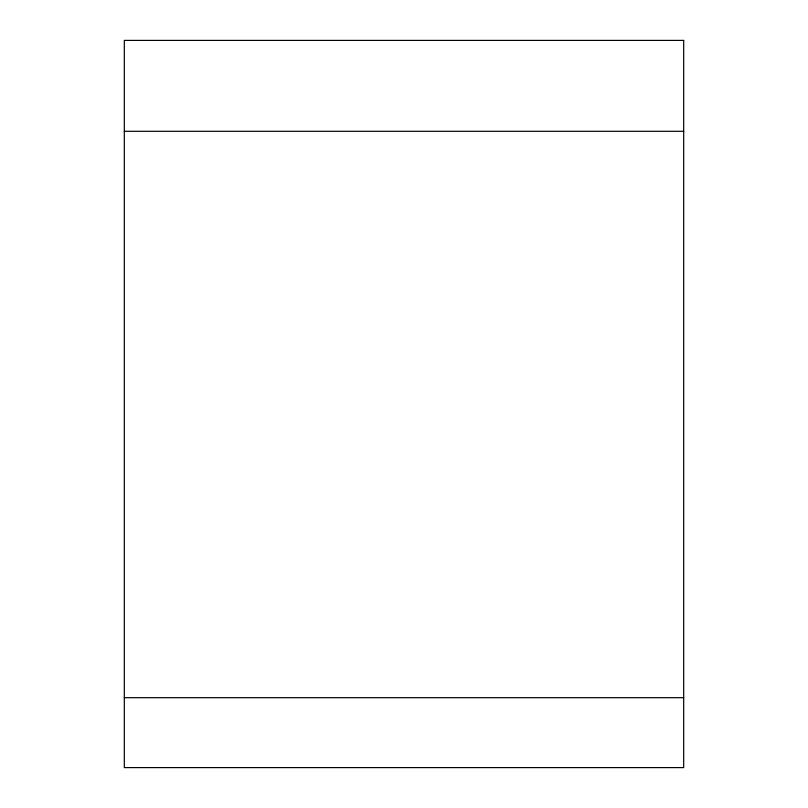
<?xml version="1.0" encoding="UTF-8"?>
<svg xmlns="http://www.w3.org/2000/svg" width="808" height="808" viewBox="0 0 808 808"><rect width="100%" height="100%" fill="white"/><g stroke="black" fill="none" stroke-linecap="round" stroke-linejoin="round"><path stroke-width="1.21" d="M124.311 131.3L683.689 131.3M124.311 697.678L683.689 697.678M683.689 40.4L124.311 40.4L124.311 767.6L683.689 767.6L683.689 40.4"/></g></svg>
